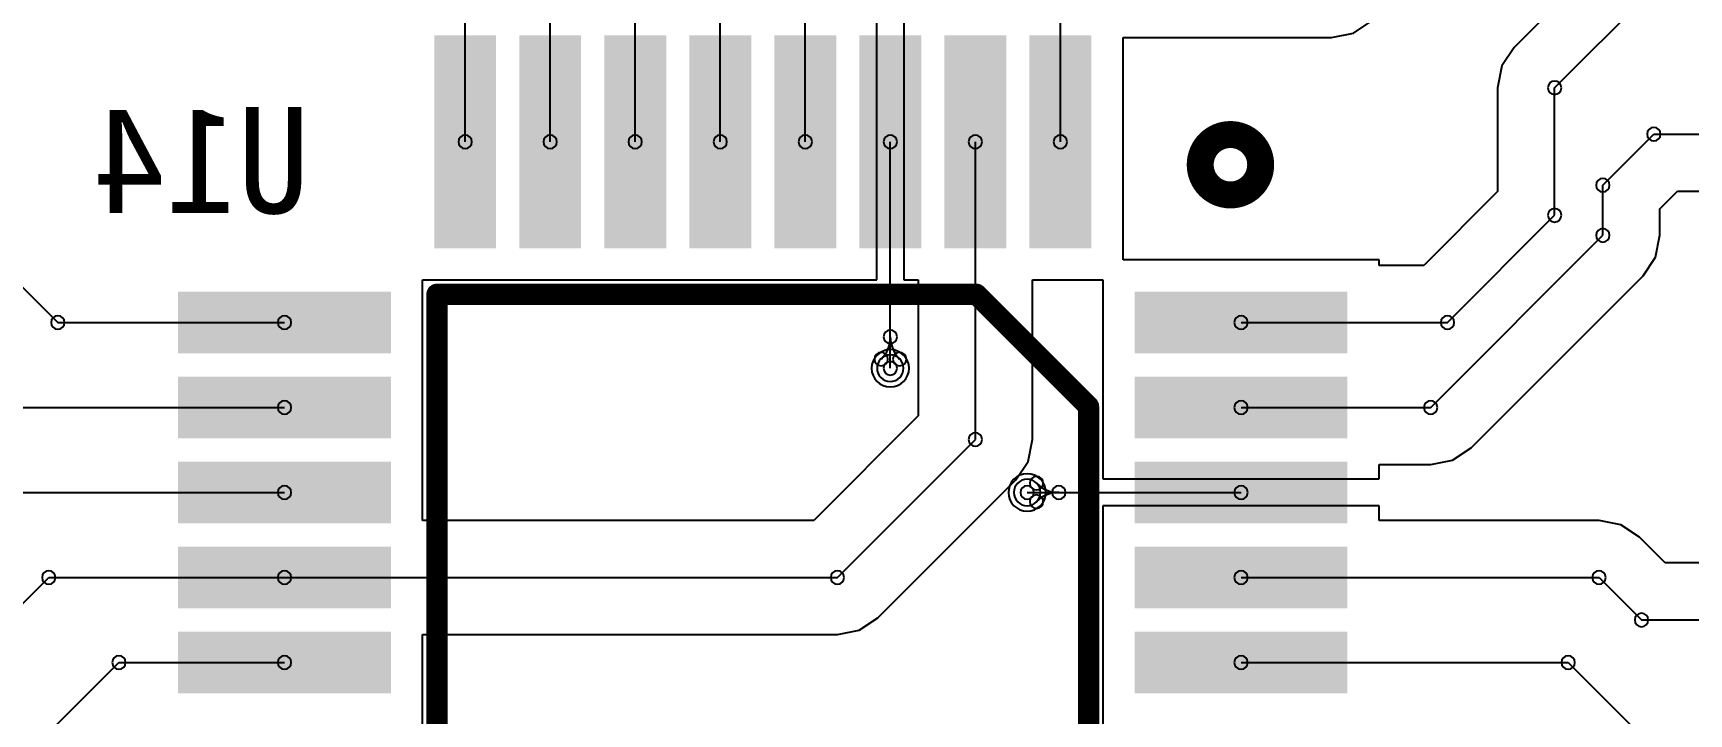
# Model space of a CAD drawing. Header units: inches. Extents: x 32166 to 66782, y 2386 to 7162.
# Drawn here: x 32632.1 to 32756.7, y 3417.8 to 3469.1 of the extents above; entities that cross this region are included whole.
import ezdxf

# ---------------------------------------------------------------- set-up
doc = ezdxf.new("R2010")
doc.units = ezdxf.units.IN
doc.header["$LTSCALE"] = 0.64311
doc.header["$MEASUREMENT"] = 0
for name, color, linetype in [('BOTTOMLAYER', 5, 'CONTINUOUS'), ('BOTTOMOVERLAY', 54, 'CONTINUOUS'), ('BOTTOMPASTE', 16, 'CONTINUOUS'), ('BOTTOMSOLDER', 6, 'CONTINUOUS'), ('MULTILAYER', 9, 'CONTINUOUS')]:
    doc.layers.add(name, color=color, linetype=linetype)
doc.styles.get("Standard").update_dxf_attribs({"font": 'txt', "width": 0.8})

msp = doc.modelspace()

# ---------------------------------------------------------------- linework, layer by layer
at = {"layer": 'BOTTOMLAYER'}
for p, q in [((32690.23, 3460.88), (32690.23, 3481.35)), ((32752.3, 3476.69), (32743.59, 3467.99)), ((32677.43, 3460.88), (32677.43, 3475.59)), ((32683.83, 3460.88), (32683.83, 3474.32)), ((32746.63, 3464.95), (32755.33, 3473.65)), ((32695.61, 3460.88), (32695.61, 3471.28)), ((32697.65, 3471.28), (32697.65, 3460.88)), ((32709.43, 3460.88), (32709.43, 3471.43)), ((32664.63, 3460.88), (32664.63, 3470.23)), ((32671.03, 3460.88), (32671.03, 3470.6)), ((32731.48, 3469.05), (32732.87, 3469.99)), ((32714.15, 3452), (32714.15, 3468.73)), ((32714.15, 3468.73), (32729.83, 3468.73)), ((32729.83, 3468.73), (32731.48, 3469.05)), ((32743.59, 3467.99), (32742.66, 3466.59)), ((32742.66, 3466.59), (32742.33, 3464.95)), ((32742.33, 3464.95), (32742.33, 3457.13)), ((32746.63, 3455.35), (32746.63, 3464.95)), ((32695.61, 3450.48), (32695.61, 3460.88)), ((32696.63, 3443.83), (32696.63, 3460.88)), ((32697.65, 3460.88), (32697.65, 3450.48)), ((32703.03, 3438.47), (32703.03, 3460.88)), ((32750.26, 3457.62), (32754.1, 3461.46)), ((32754.1, 3461.46), (32765.97, 3461.46)), ((32623.86, 3457.39), (32633.97, 3447.28)), ((32742.33, 3457.13), (32736.79, 3451.58)), ((32750.26, 3453.84), (32750.26, 3457.62)), ((32754.56, 3455.84), (32755.88, 3457.16)), ((32755.88, 3457.16), (32758.62, 3457.16)), ((32754.56, 3453.84), (32754.56, 3455.84)), ((32738.57, 3447.28), (32746.63, 3455.35)), ((32737.3, 3440.88), (32750.26, 3453.84)), ((32754.23, 3452.2), (32754.56, 3453.84)), ((32753.3, 3450.8), (32754.23, 3452.2)), ((32733.43, 3452), (32714.15, 3452)), ((32733.43, 3451.58), (32733.43, 3452)), ((32736.79, 3451.58), (32733.43, 3451.58)), ((32740.34, 3437.84), (32753.3, 3450.8)), ((32753.3, 3450.8), (32753.3, 3450.8)), ((32753.3, 3450.8), (32753.3, 3450.8)), ((32661.43, 3442.56), (32661.43, 3450.48)), ((32661.43, 3450.48), (32695.61, 3450.48)), ((32697.65, 3450.48), (32698.73, 3450.48)), ((32698.73, 3450.48), (32698.73, 3440.25)), ((32707.33, 3438.47), (32707.33, 3450.48)), ((32707.33, 3450.48), (32712.63, 3450.48)), ((32712.63, 3450.48), (32712.63, 3442.56)), ((32633.97, 3447.28), (32651.03, 3447.28)), ((32723.03, 3447.28), (32738.57, 3447.28)), ((32661.43, 3436.16), (32661.43, 3442.56)), ((32712.63, 3442.56), (32712.63, 3436.16)), ((32626.34, 3440.88), (32651.03, 3440.88)), ((32723.03, 3440.88), (32737.3, 3440.88)), ((32698.73, 3440.25), (32690.87, 3432.38)), ((32692.65, 3428.08), (32703.03, 3438.47)), ((32707, 3436.82), (32707.33, 3438.47)), ((32707.33, 3438.47), (32707.33, 3438.47)), ((32707.33, 3438.47), (32707.33, 3438.47)), ((32707.33, 3438.47), (32707.33, 3438.47)), ((32738.95, 3436.91), (32740.34, 3437.84)), ((32661.43, 3432.38), (32661.43, 3436.16)), ((32706.07, 3435.43), (32707, 3436.82)), ((32712.63, 3436.16), (32712.63, 3435.5)), ((32733.43, 3436.16), (32733.43, 3436.58)), ((32733.43, 3436.58), (32737.3, 3436.58)), ((32733.43, 3435.5), (32733.43, 3436.16)), ((32737.3, 3436.58), (32738.95, 3436.91)), ((32695.69, 3425.04), (32706.07, 3435.43)), ((32712.63, 3435.5), (32733.43, 3435.5)), ((32631.37, 3434.48), (32651.03, 3434.48)), ((32706.93, 3434.48), (32723.03, 3434.48)), ((32733.43, 3433.47), (32712.63, 3433.47)), ((32712.63, 3433.47), (32712.63, 3429.76)), ((32733.43, 3432.38), (32733.43, 3433.47)), ((32690.87, 3432.38), (32661.43, 3432.38)), ((32749.97, 3432.38), (32733.43, 3432.38)), ((32751.62, 3432.05), (32749.97, 3432.38)), ((32753.01, 3431.12), (32751.62, 3432.05)), ((32754.96, 3429.18), (32753.01, 3431.12)), ((32712.63, 3429.76), (32712.63, 3423.36)), ((32758.62, 3429.18), (32754.96, 3429.18)), ((32626.02, 3420.82), (32633.29, 3428.08)), ((32633.29, 3428.08), (32651.03, 3428.08)), ((32651.03, 3428.08), (32692.65, 3428.08)), ((32723.03, 3428.08), (32749.97, 3428.08)), ((32749.97, 3428.08), (32753.17, 3424.88)), ((32694.29, 3424.11), (32695.69, 3425.04)), ((32695.69, 3425.04), (32695.69, 3425.04)), ((32695.69, 3425.04), (32695.69, 3425.04)), ((32753.17, 3424.88), (32765.97, 3424.88)), ((32661.43, 3423.36), (32661.43, 3423.78)), ((32661.43, 3423.78), (32692.65, 3423.78)), ((32661.43, 3416.96), (32661.43, 3423.36)), ((32692.65, 3423.78), (32694.29, 3424.11)), ((32712.63, 3423.36), (32712.63, 3416.96)), ((32631.03, 3414.15), (32638.57, 3421.68)), ((32638.57, 3421.68), (32651.03, 3421.68)), ((32723.03, 3421.68), (32747.65, 3421.68)), ((32747.65, 3421.68), (32756.65, 3412.69))]:
    msp.add_line(p, q, dxfattribs=at)
for centre, radius, start, end in [((32746.63, 3464.95), 0.508, 0, 180), ((32746.63, 3464.95), 0.508, 0, 180), ((32746.63, 3464.95), 0.508, 180, 0), ((32746.63, 3464.95), 0.508, 180, 0), ((32664.63, 3460.88), 0.508, 0, 180), ((32664.63, 3460.88), 0.508, 180, 0), ((32671.03, 3460.88), 0.508, 0, 180), ((32671.03, 3460.88), 0.508, 180, 0), ((32677.43, 3460.88), 0.508, 0, 180), ((32677.43, 3460.88), 0.508, 180, 0), ((32683.83, 3460.88), 0.508, 0, 180), ((32683.83, 3460.88), 0.508, 180, 0), ((32690.23, 3460.88), 0.508, 0, 180), ((32690.23, 3460.88), 0.508, 180, 0), ((32696.63, 3460.88), 0.508, 0, 180), ((32696.63, 3460.88), 0.508, 180, 0), ((32703.03, 3460.88), 0.508, 0, 180), ((32703.03, 3460.88), 0.508, 180, 0), ((32709.43, 3460.88), 0.508, 0, 180), ((32709.43, 3460.88), 0.508, 180, 0), ((32754.1, 3461.46), 0.508, 0, 180), ((32754.1, 3461.46), 0.508, 0, 180), ((32754.1, 3461.46), 0.508, 180, 0), ((32754.1, 3461.46), 0.508, 180, 0), ((32750.26, 3457.62), 0.508, 0, 180), ((32750.26, 3457.62), 0.508, 0, 180), ((32750.26, 3457.62), 0.508, 180, 0), ((32750.26, 3457.62), 0.508, 180, 0), ((32746.63, 3455.35), 0.508, 0, 180), ((32746.63, 3455.35), 0.508, 0, 180), ((32746.63, 3455.35), 0.508, 180, 0), ((32746.63, 3455.35), 0.508, 180, 0), ((32750.26, 3453.84), 0.508, 0, 180), ((32750.26, 3453.84), 0.508, 0, 180), ((32750.26, 3453.84), 0.508, 180, 0), ((32750.26, 3453.84), 0.508, 180, 0), ((32633.97, 3447.28), 0.508, 0, 180), ((32633.97, 3447.28), 0.508, 0, 180), ((32633.97, 3447.28), 0.508, 180, 0), ((32633.97, 3447.28), 0.508, 180, 0), ((32651.03, 3447.28), 0.508, 0, 180), ((32651.03, 3447.28), 0.508, 180, 0), ((32723.03, 3447.28), 0.508, 0, 180), ((32723.03, 3447.28), 0.508, 180, 0), ((32738.57, 3447.28), 0.508, 0, 180), ((32738.57, 3447.28), 0.508, 0, 180), ((32738.57, 3447.28), 0.508, 180, 0), ((32738.57, 3447.28), 0.508, 180, 0), ((32694.26, 3446.2), 2.38, 314.9996, 359.9996), ((32696.63, 3446.2), 0.508, 0, 180), ((32696.63, 3446.2), 0.508, 0, 180), ((32696.63, 3446.2), 0.508, 180, 0), ((32696.63, 3446.2), 0.508, 180, 0), ((32699.01, 3446.2), 2.38, 180.0004, 225.0004), ((32695.94, 3444.52), 0.508, 0, 180), ((32696.63, 3443.83), 1, 0, 180), ((32697.33, 3444.52), 0.508, 0, 180), ((32695.94, 3444.52), 0.508, 180, 0), ((32696.63, 3443.83), 1, 180, 0), ((32696.63, 3443.83), 0.508, 0, 180), ((32696.63, 3443.83), 0.508, 180, 0), ((32697.33, 3444.52), 0.508, 180, 0), ((32651.03, 3440.88), 0.508, 0, 180), ((32651.03, 3440.88), 0.508, 180, 0), ((32723.03, 3440.88), 0.508, 0, 180), ((32723.03, 3440.88), 0.508, 180, 0), ((32737.3, 3440.88), 0.508, 0, 180), ((32737.3, 3440.88), 0.508, 0, 180), ((32737.3, 3440.88), 0.508, 180, 0), ((32737.3, 3440.88), 0.508, 180, 0), ((32703.03, 3438.47), 0.508, 0, 180), ((32703.03, 3438.47), 0.508, 0, 180), ((32703.03, 3438.47), 0.508, 180, 0), ((32703.03, 3438.47), 0.508, 180, 0), ((32651.03, 3434.48), 0.508, 0, 180), ((32706.93, 3434.48), 1, 0, 180), ((32706.93, 3434.48), 0.508, 0, 180), ((32707.63, 3435.18), 0.508, 0, 180), ((32707.63, 3435.18), 0.508, 180, 0), ((32709.31, 3436.86), 2.38, 224.9996, 269.9996), ((32709.31, 3434.48), 0.508, 0, 180), ((32709.31, 3434.48), 0.508, 0, 180), ((32723.03, 3434.48), 0.508, 0, 180), ((32651.03, 3434.48), 0.508, 180, 0), ((32706.93, 3434.48), 1, 180, 0), ((32706.93, 3434.48), 0.508, 180, 0), ((32707.63, 3433.79), 0.508, 0, 180), ((32707.63, 3433.79), 0.508, 180, 0), ((32709.31, 3432.11), 2.38, 90.0004, 135.0004), ((32709.31, 3434.48), 0.508, 180, 0), ((32709.31, 3434.48), 0.508, 180, 0), ((32723.03, 3434.48), 0.508, 180, 0), ((32633.29, 3428.08), 0.508, 0, 180), ((32633.29, 3428.08), 0.508, 0, 180), ((32651.03, 3428.08), 0.508, 0, 180), ((32651.03, 3428.08), 0.508, 0, 180), ((32692.65, 3428.08), 0.508, 0, 180), ((32692.65, 3428.08), 0.508, 0, 180), ((32723.03, 3428.08), 0.508, 0, 180), ((32749.97, 3428.08), 0.508, 0, 180), ((32749.97, 3428.08), 0.508, 0, 180), ((32633.29, 3428.08), 0.508, 180, 0), ((32633.29, 3428.08), 0.508, 180, 0), ((32651.03, 3428.08), 0.508, 180, 0), ((32651.03, 3428.08), 0.508, 180, 0), ((32692.65, 3428.08), 0.508, 180, 0), ((32692.65, 3428.08), 0.508, 180, 0), ((32723.03, 3428.08), 0.508, 180, 0), ((32749.97, 3428.08), 0.508, 180, 0), ((32749.97, 3428.08), 0.508, 180, 0), ((32753.17, 3424.88), 0.508, 0, 180), ((32753.17, 3424.88), 0.508, 0, 180), ((32753.17, 3424.88), 0.508, 180, 0), ((32753.17, 3424.88), 0.508, 180, 0), ((32638.57, 3421.68), 0.508, 0, 180), ((32638.57, 3421.68), 0.508, 0, 180), ((32651.03, 3421.68), 0.508, 0, 180), ((32723.03, 3421.68), 0.508, 0, 180), ((32747.65, 3421.68), 0.508, 0, 180), ((32747.65, 3421.68), 0.508, 0, 180), ((32638.57, 3421.68), 0.508, 180, 0), ((32638.57, 3421.68), 0.508, 180, 0), ((32651.03, 3421.68), 0.508, 180, 0), ((32723.03, 3421.68), 0.508, 180, 0), ((32747.65, 3421.68), 0.508, 180, 0), ((32747.65, 3421.68), 0.508, 180, 0)]:
    msp.add_arc(centre, radius, start, end, dxfattribs=at)
for points in [[(32666.15, 3468.08), (32663.11, 3468.08), (32666.15, 3453.68), (32663.11, 3453.68)], [(32672.55, 3468.08), (32669.51, 3468.08), (32672.55, 3453.68), (32669.51, 3453.68)], [(32678.95, 3468.08), (32675.91, 3468.08), (32678.95, 3453.68), (32675.91, 3453.68)], [(32685.35, 3468.08), (32682.31, 3468.08), (32685.35, 3453.68), (32682.31, 3453.68)], [(32691.75, 3468.08), (32688.71, 3468.08), (32691.75, 3453.68), (32688.71, 3453.68)], [(32698.15, 3468.08), (32695.11, 3468.08), (32698.15, 3453.68), (32695.11, 3453.68)], [(32704.55, 3468.08), (32701.51, 3468.08), (32704.55, 3453.68), (32701.51, 3453.68)], [(32710.95, 3468.08), (32707.91, 3468.08), (32710.95, 3453.68), (32707.91, 3453.68)], [(32658.23, 3445.76), (32658.23, 3448.8), (32643.83, 3445.76), (32643.83, 3448.8)], [(32730.23, 3445.76), (32730.23, 3448.8), (32715.83, 3445.76), (32715.83, 3448.8)], [(32658.23, 3439.36), (32658.23, 3442.4), (32643.83, 3439.36), (32643.83, 3442.4)], [(32730.23, 3439.36), (32730.23, 3442.4), (32715.83, 3439.36), (32715.83, 3442.4)], [(32658.23, 3432.96), (32658.23, 3436), (32643.83, 3432.96), (32643.83, 3436)], [(32730.23, 3432.96), (32730.23, 3436), (32715.83, 3432.96), (32715.83, 3436)], [(32658.23, 3426.56), (32658.23, 3429.6), (32643.83, 3426.56), (32643.83, 3429.6)], [(32730.23, 3426.56), (32730.23, 3429.6), (32715.83, 3426.56), (32715.83, 3429.6)], [(32658.23, 3420.16), (32658.23, 3423.2), (32643.83, 3420.16), (32643.83, 3423.2)], [(32730.23, 3420.16), (32730.23, 3423.2), (32715.83, 3420.16), (32715.83, 3423.2)]]:
    msp.add_solid(points, dxfattribs=at)
at = {"layer": 'BOTTOMOVERLAY'}
for points, const_width in [([(32722.23, 3456.88, 1), (32722.23, 3461.43, 1)], 2.03), ([(32722.23, 3461.93, 1), (32722.23, 3460.92, 1)], 1.02), ([(32722.23, 3457.39, 1), (32722.23, 3456.37, 1)], 1.02), ([(32662.51, 3449.8, 1), (32662.51, 3449, 1)], 0.8), ([(32662.51, 3449.8, 1), (32662.51, 3449, 1)], 0.8), ([(32703.11, 3449.8, 1), (32703.11, 3449, 1)], 0.8), ([(32703.11, 3449.8, 1), (32703.11, 3449, 1)], 0.8), ([(32711.55, 3441.36, 1), (32711.55, 3440.56, 1)], 0.8), ([(32711.55, 3441.36, 1), (32711.55, 3440.56, 1)], 0.8)]:
    msp.add_lwpolyline(points, format="xyb", close=True, dxfattribs=dict(at, const_width=const_width))
at = {"layer": 'BOTTOMOVERLAY', "const_width": 1.6}
for points in [[(32662.51, 3449.4), (32703.11, 3449.4)], [(32662.51, 3400.36), (32662.51, 3449.4)], [(32703.11, 3449.4), (32711.55, 3440.96)], [(32711.55, 3400.36), (32711.55, 3440.96)]]:
    msp.add_lwpolyline(points, dxfattribs=at)
at = {"layer": 'BOTTOMPASTE'}
for points in [[(32666.15, 3468.08), (32663.11, 3468.08), (32666.15, 3453.68), (32663.11, 3453.68)], [(32672.55, 3468.08), (32669.51, 3468.08), (32672.55, 3453.68), (32669.51, 3453.68)], [(32678.95, 3468.08), (32675.91, 3468.08), (32678.95, 3453.68), (32675.91, 3453.68)], [(32685.35, 3468.08), (32682.31, 3468.08), (32685.35, 3453.68), (32682.31, 3453.68)], [(32691.75, 3468.08), (32688.71, 3468.08), (32691.75, 3453.68), (32688.71, 3453.68)], [(32698.15, 3468.08), (32695.11, 3468.08), (32698.15, 3453.68), (32695.11, 3453.68)], [(32704.55, 3468.08), (32701.51, 3468.08), (32704.55, 3453.68), (32701.51, 3453.68)], [(32710.95, 3468.08), (32707.91, 3468.08), (32710.95, 3453.68), (32707.91, 3453.68)], [(32658.23, 3445.76), (32658.23, 3448.8), (32643.83, 3445.76), (32643.83, 3448.8)], [(32730.23, 3445.76), (32730.23, 3448.8), (32715.83, 3445.76), (32715.83, 3448.8)], [(32658.23, 3439.36), (32658.23, 3442.4), (32643.83, 3439.36), (32643.83, 3442.4)], [(32730.23, 3439.36), (32730.23, 3442.4), (32715.83, 3439.36), (32715.83, 3442.4)], [(32658.23, 3432.96), (32658.23, 3436), (32643.83, 3432.96), (32643.83, 3436)], [(32730.23, 3432.96), (32730.23, 3436), (32715.83, 3432.96), (32715.83, 3436)], [(32658.23, 3426.56), (32658.23, 3429.6), (32643.83, 3426.56), (32643.83, 3429.6)], [(32730.23, 3426.56), (32730.23, 3429.6), (32715.83, 3426.56), (32715.83, 3429.6)], [(32658.23, 3420.16), (32658.23, 3423.2), (32643.83, 3420.16), (32643.83, 3423.2)], [(32730.23, 3420.16), (32730.23, 3423.2), (32715.83, 3420.16), (32715.83, 3423.2)]]:
    msp.add_solid(points, dxfattribs=at)
at = {"layer": 'BOTTOMSOLDER'}
for centre, start, end in [((32696.63, 3443.83), 0, 180), ((32696.63, 3443.83), 180, 0), ((32706.93, 3434.48), 0, 180), ((32706.93, 3434.48), 180, 0)]:
    msp.add_arc(centre, 1.41, start, end, dxfattribs=at)
for points in [[(32666.96, 3468.89), (32662.3, 3468.89), (32666.96, 3452.87), (32662.3, 3452.87)], [(32673.36, 3468.89), (32668.7, 3468.89), (32673.36, 3452.87), (32668.7, 3452.87)], [(32679.76, 3468.89), (32675.1, 3468.89), (32679.76, 3452.87), (32675.1, 3452.87)], [(32686.16, 3468.89), (32681.5, 3468.89), (32686.16, 3452.87), (32681.5, 3452.87)], [(32692.56, 3468.89), (32687.9, 3468.89), (32692.56, 3452.87), (32687.9, 3452.87)], [(32698.96, 3468.89), (32694.3, 3468.89), (32698.96, 3452.87), (32694.3, 3452.87)], [(32705.36, 3468.89), (32700.7, 3468.89), (32705.36, 3452.87), (32700.7, 3452.87)], [(32711.76, 3468.89), (32707.1, 3468.89), (32711.76, 3452.87), (32707.1, 3452.87)], [(32659.04, 3444.95), (32659.04, 3449.61), (32643.02, 3444.95), (32643.02, 3449.61)], [(32731.04, 3444.95), (32731.04, 3449.61), (32715.02, 3444.95), (32715.02, 3449.61)], [(32659.04, 3438.55), (32659.04, 3443.21), (32643.02, 3438.55), (32643.02, 3443.21)], [(32731.04, 3438.55), (32731.04, 3443.21), (32715.02, 3438.55), (32715.02, 3443.21)], [(32659.04, 3432.15), (32659.04, 3436.81), (32643.02, 3432.15), (32643.02, 3436.81)], [(32731.04, 3432.15), (32731.04, 3436.81), (32715.02, 3432.15), (32715.02, 3436.81)], [(32659.04, 3425.75), (32659.04, 3430.41), (32643.02, 3425.75), (32643.02, 3430.41)], [(32731.04, 3425.75), (32731.04, 3430.41), (32715.02, 3425.75), (32715.02, 3430.41)], [(32659.04, 3419.35), (32659.04, 3424.01), (32643.02, 3419.35), (32643.02, 3424.01)], [(32731.04, 3419.35), (32731.04, 3424.01), (32715.02, 3419.35), (32715.02, 3424.01)]]:
    msp.add_solid(points, dxfattribs=at)
at = {"layer": 'MULTILAYER'}
for centre, start, end in [((32696.63, 3443.83), 0, 180), ((32696.63, 3443.83), 180, 0), ((32706.93, 3434.48), 0, 180), ((32706.93, 3434.48), 180, 0)]:
    msp.add_arc(centre, 1, start, end, dxfattribs=at)

# ---------------------------------------------------------------- texts
at = {"layer": 'BOTTOMOVERLAY', "text_generation_flag": 2}
msp.add_text('U14', height=8, rotation=360, dxfattribs=at).set_placement((32652.95, 3455.51))

doc.saveas('drawing.dxf')
